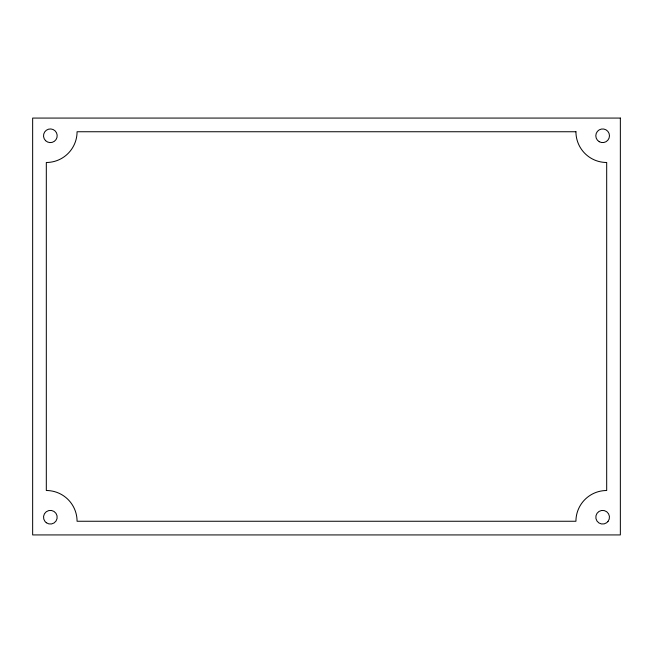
<?xml version="1.0" encoding="UTF-8"?>
<svg xmlns="http://www.w3.org/2000/svg" width="653" height="653" viewBox="0 0 653 653"><rect width="100%" height="100%" fill="white"/><g stroke="black" fill="none" stroke-linecap="round" stroke-linejoin="round"><path stroke-width="0.98" d="M607.967 521.502L606.678 522.735A6.832 6.832 0 0 1 595.936 518.547A6.832 6.832 0 0 1 604.278 510.589A6.832 6.832 0 0 1 607.967 521.502M620.35 118.071L32.65 118.071L32.65 534.929L620.35 534.929L620.35 118.071M575.93 131.743L77.07 131.743A30.748 30.748 0 0 1 46.314 162.491L46.314 490.509A30.748 30.748 0 0 1 77.07 521.257L575.93 521.257A30.748 30.748 0 0 1 606.686 490.509L606.686 162.491A30.748 30.748 0 0 1 575.93 131.743M46.314 522.735L45.024 521.502A6.832 6.832 0 0 1 48.73 510.581A6.832 6.832 0 0 1 57.056 518.555A6.832 6.832 0 0 1 46.314 522.735M599.225 141.693A6.832 6.832 0 0 0 609.478 135.775A6.832 6.832 0 0 0 599.225 129.857A6.832 6.832 0 0 0 599.225 141.693M45.604 140.689A6.832 6.832 0 0 0 56.982 137.432A6.832 6.832 0 0 0 48.477 129.204A6.832 6.832 0 0 0 45.604 140.689"/></g></svg>
